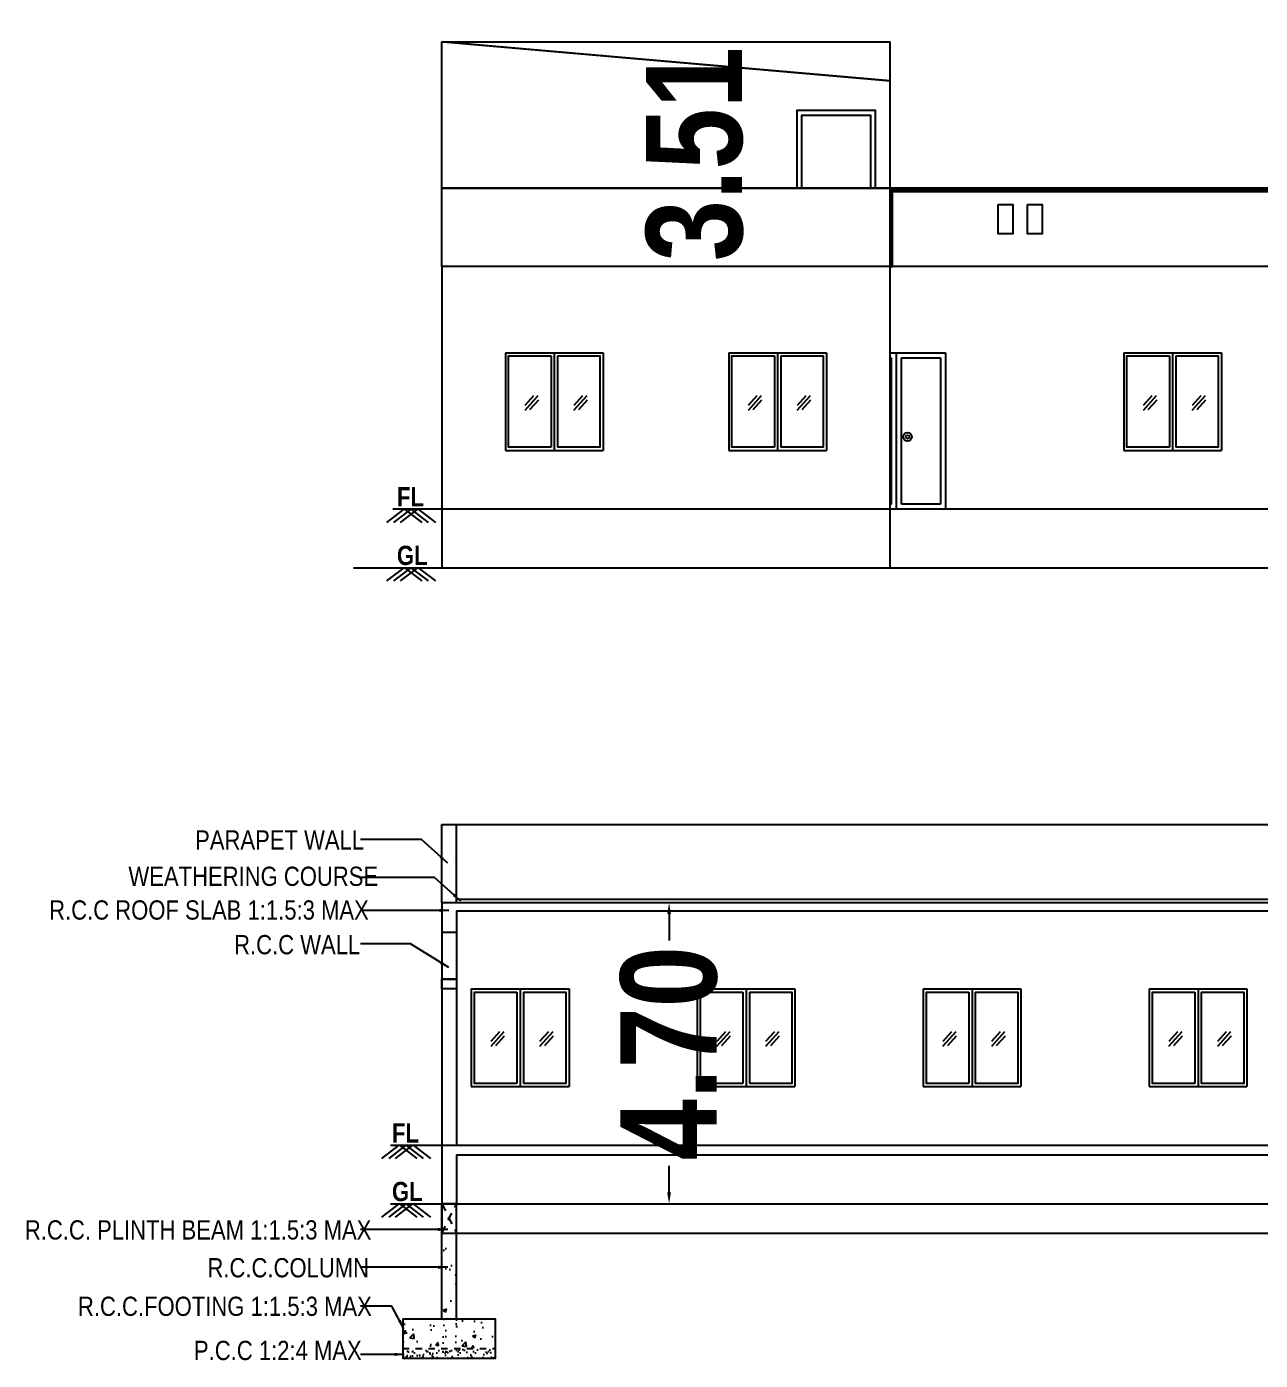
# Model space of a CAD drawing. Header units: metres. Extents: x 113452 to 113666, y -26183 to -26004.
# Drawn here: x 113583.81 to 113603.05, y -26064.49 to -26043.69 of the extents above; entities that cross this region are included whole.
import ezdxf

# ---------------------------------------------------------------- set-up
doc = ezdxf.new("R2010")
doc.units = ezdxf.units.M
doc.header["$MEASUREMENT"] = 0
doc.header["$PDMODE"] = 35
doc.linetypes.add('HIDDEN', pattern=[0.375, 0.25, -0.125])
for name, color, linetype in [('BLK_1_HT_OF_BLDG', 5, 'Continuous'), ('BLK_1_STAIR_HEADROOM', 55, 'Continuous'), ('Door', 7, 'Continuous'), ('Text', 7, 'Continuous')]:
    doc.layers.add(name, color=color, linetype=linetype)
doc.styles.add('Arial', font='swissc.ttf')
doc.styles.get("Standard").update_dxf_attribs({"font": 'swisscb.ttf'})
doc.dimstyles.new('Copy of Standard', dxfattribs={"dimtxt": 9, "dimasz": 8, "dimexe": 6, "dimexo": 24, "dimgap": 3, "dimtad": 0, "dimzin": 0, "dimdsep": 46, "dimlunit": 4, "dimtxsty": 'Standard', "dimcen": 0.09, "dimclrd": 1, "dimclre": 1, "dimclrt": 3, "dimadec": 0, "dimazin": 0, "dimtfac": 1, "dimtofl": 0, "dimtmove": 2, "dimatfit": 3, "dimfxl": 0, "dimtolj": 1, "dimtzin": 0, "dimarcsym": 0})
doc.dimstyles.new('STANDARD$0', dxfattribs={"dimtxt": 7, "dimasz": 3, "dimexe": 3, "dimexo": 1, "dimgap": 1.5, "dimtad": 1, "dimdec": 1, "dimzin": 1, "dimdsep": 46, "dimlunit": 4, "dimtxsty": 'Standard', "dimblk": 'OBLIQUE', "dimcen": 0.09375, "dimdle": 1, "dimclrd": 8, "dimclre": 8, "dimclrt": 7, "dimadec": 1, "dimazin": 0, "dimtfac": 1, "dimtdec": 1, "dimtix": 1, "dimtmove": 2, "dimatfit": 3, "dimldrblk": 'ARCHTICK', "dimfxl": 0, "dimfrac": 2, "dimtolj": 1, "dimtzin": 0, "dimarcsym": 0})

# ---------------------------------------------------------------- blocks, each defined once
blk = doc.blocks.new('W')
at = {"ltscale": 2}
for p, q in [((113160.282, -26054.354), (113161.806, -26054.354)), ((113160.282, -26054.354), (113160.282, -26055.878)), ((113161.806, -26054.354), (113161.806, -26055.878)), ((113160.282, -26055.878), (113161.806, -26055.878))]:
    blk.add_line(p, q, dxfattribs=at)
at = {"ltscale": 0.3}
for p, q in [((113161.044, -26054.354), (113161.044, -26055.878)), ((113160.994, -26054.404), (113160.994, -26055.828)), ((113161.094, -26054.404), (113161.094, -26055.828)), ((113160.79, -26055.024), (113160.584, -26055.253)), ((113160.722, -26055.025), (113160.586, -26055.176)), ((113160.796, -26055.092), (113160.66, -26055.242)), ((113161.552, -26055.024), (113161.346, -26055.253)), ((113161.484, -26055.025), (113161.348, -26055.176)), ((113161.558, -26055.092), (113161.422, -26055.242))]:
    blk.add_line(p, q, dxfattribs=at)
for points in [[(113160.994, -26055.828), (113160.332, -26055.828), (113160.332, -26054.404), (113160.994, -26054.404)], [(113161.094, -26054.404), (113161.756, -26054.404), (113161.756, -26055.828), (113161.094, -26055.828)]]:
    blk.add_lwpolyline(points, dxfattribs=at)
blk = doc.blocks.new('FFFFR')
h = blk.add_hatch()
h.set_pattern_fill('AR-CONC', color=0, scale=0.003)
h.set_pattern_definition([(50, (111367.1211, -27215.17934), (0.54655401, -0.04781726), [0.05715, -0.62865]), (355, (111367.1211, -27215.17934), (-0.10573026, 0.57317054), [0.04572, -0.50292175]), (100.451445, (111367.16664, -27215.1833), (0.44082374, 0.52535326), [0.04857003, -0.53427073]), (46.1842, (111367.1211, -27215.02694), (0.81323712, -0.12612698), [0.085725, -0.942975]), (96.635558, (111367.1889, -27215.03745), (0.7122124, 0.74227837), [0.07285507, -0.80140682]), (351.18415, (111367.1211, -27215.0269), (0.7122124, 0.74227837), [0.0685799, -0.7543792]), (21, (111367.1973, -27215.06504), (0.45484317, -0.306795595), [0.05715, -0.62865]), (326, (111367.1973, -27215.06504), (0.18540609, 0.5525639), [0.04572, -0.50292]), (71.451445, (111367.2352, -27215.0906), (0.64024926, 0.24576831), [0.04857003, -0.53426981]), (37.5, (111367.1211, -27215.17934), (0.00926581, 0.253665117), [0, -0.496824, 0, -0.51054, 0, -0.504825]), (7.5, (111367.1211, -27215.17934), (0.200458988, 0.300541724), [0, -0.291084, 0, -0.485394, 0, -0.192405]), (327.5, (111366.95117, -27215.17934), (0.406771786, -0.017186232), [0, -0.1905, 0, -0.59436, 0, -0.78867]), (317.5, (111366.87497, -27215.17934), (0.444387544, 0.076279473), [0, -0.24765, 0, -0.394716, 0, -0.56007])])
h.paths.add_polyline_path([(113634.389, -26021.666), (113634.159, -26021.666), (113634.159, -26023.299), (113634.389, -26023.299)])
h = blk.add_hatch()
h.set_pattern_fill('AR-CONC', color=0, scale=0.003)
h.set_pattern_definition([(50, (111367.1211, -27215.275), (0.54655401, -0.04781726), [0.05715, -0.62865]), (355, (111367.1211, -27215.275), (-0.10573026, 0.57317054), [0.04572, -0.50292175]), (100.451445, (111367.16664, -27215.279), (0.44082374, 0.52535326), [0.04857003, -0.53427073]), (46.1842, (111367.1211, -27215.1226), (0.81323712, -0.12612698), [0.085725, -0.942975]), (96.635558, (111367.1889, -27215.1331), (0.7122124, 0.74227837), [0.07285507, -0.80140682]), (351.18415, (111367.1211, -27215.1226), (0.7122124, 0.74227837), [0.0685799, -0.7543792]), (21, (111367.1973, -27215.1607), (0.45484317, -0.306795595), [0.05715, -0.62865]), (326, (111367.1973, -27215.1607), (0.18540609, 0.5525639), [0.04572, -0.50292]), (71.451445, (111367.2352, -27215.18627), (0.64024926, 0.24576831), [0.04857003, -0.53426981]), (37.5, (111367.1211, -27215.275), (0.00926581, 0.253665117), [0, -0.496824, 0, -0.51054, 0, -0.504825]), (7.5, (111367.1211, -27215.275), (0.200458988, 0.300541724), [0, -0.291084, 0, -0.485394, 0, -0.192405]), (327.5, (111366.95117, -27215.275), (0.406771786, -0.017186232), [0, -0.1905, 0, -0.59436, 0, -0.78867]), (317.5, (111366.87497, -27215.275), (0.444387544, 0.076279473), [0, -0.24765, 0, -0.394716, 0, -0.56007])])
h.paths.add_polyline_path([(113633.55, -26023.006), (113633.55, -26023.463), (113634.998, -26023.463), (113634.998, -26023.006)])
h = blk.add_hatch()
h.set_pattern_fill('AR-SAND', color=0, scale=0.02)
h.set_pattern_definition([(37.5, (111214.4884, -27057.41554), (-0.03200063, 0.97882647), [0, -0.77216, 0, -0.8636, 0, -0.8255]), (7.5, (111214.4884, -27057.4155), (0.89904657, 1.4336502), [0, -0.41656, 0, -0.69596, 0, -0.2667]), (327.5, (111213.86355, -27057.4155), (1.58198474, 0.00287437), [0, -0.254, 0, -0.9144, 0, -1.1938]), (317.5, (111213.8636, -27057.4155), (1.5271129, 0.44585865), [0, -0.127, 0, -0.59944, 0, -0.6858])])
h.paths.add_polyline_path([(113634.997, -26023.616), (113634.997, -26023.463), (113633.549, -26023.463), (113633.549, -26023.616)])
h = blk.add_hatch()
h.set_pattern_fill('AR-SAND', color=0, scale=0.003)
h.set_pattern_definition([(37.5, (111367.1211, -27215.275), (-0.004800094, 0.146823971), [0, -0.115824, 0, -0.12954, 0, -0.123825]), (7.5, (111367.1211, -27215.275), (0.134856985, 0.21504753), [0, -0.062484, 0, -0.104394, 0, -0.040005]), (327.5, (111367.02737, -27215.275), (0.237297711, 0.0004311554), [0, -0.0381, 0, -0.13716, 0, -0.17907]), (317.5, (111367.02737, -27215.275), (0.229066936, 0.066878797), [0, -0.01905, 0, -0.089916, 0, -0.10287])])
h.paths.add_polyline_path([(113633.55, -26023.463), (113633.55, -26023.616), (113634.998, -26023.616), (113634.998, -26023.463)])
at = {"color": 0, "linetype": 'HIDDEN', "ltscale": 0.5}
for p, q in [((113634.158, -26021.208), (113634.388, -26021.666)), ((113634.158, -26021.666), (113634.388, -26021.208))]:
    blk.add_line(p, q, dxfattribs=at)
at = {"color": 0}
for p, q in [((113634.158, -26023.006), (113634.158, -26021.208)), ((113634.388, -26023.006), (113634.388, -26021.208))]:
    blk.add_line(p, q, dxfattribs=at)
at = {"color": 0, "linetype": 'HIDDEN', "ltscale": 0.3}
blk.add_line((113633.549, -26023.463), (113634.997, -26023.463), dxfattribs=at)
at = {"color": 0}
blk.add_lwpolyline([(113633.549, -26023.006), (113633.549, -26023.006), (113633.549, -26023.616), (113634.997, -26023.616), (113634.997, -26023.006), (113633.549, -26023.006)], dxfattribs=at)
at = {"layer": 'Door', "ltscale": 0.3}
blk.add_lwpolyline([(113634.158, -26021.666), (113634.388, -26021.666), (113634.388, -26021.208), (113634.158, -26021.208)], close=True, dxfattribs=at)
blk = doc.blocks.new('RTRET')
at = {"ltscale": 2}
for p, q in [((113597.273, -26044.172), (113598.137, -26044.172)), ((113597.375, -26046.611), (113597.375, -26044.172)), ((113598.137, -26044.172), (113598.137, -26046.611)), ((113597.273, -26044.249), (113597.299, -26044.249)), ((113597.299, -26046.535), (113597.299, -26044.249)), ((113597.452, -26044.249), (113598.061, -26044.249)), ((113597.452, -26046.535), (113597.452, -26044.249)), ((113598.061, -26044.249), (113598.061, -26046.535)), ((113597.299, -26046.535), (113597.273, -26046.535)), ((113598.137, -26046.611), (113597.273, -26046.611)), ((113598.061, -26046.535), (113597.452, -26046.535))]:
    blk.add_line(p, q, dxfattribs=at)
at = {"ltscale": 0.3}
for radius in [0.0673, 0.0284]:
    blk.add_circle((113597.547, -26045.485), radius, dxfattribs=at)
blk = doc.blocks.new('*D294')
at = {"layer": 'BLK_1_HT_OF_BLDG', "color": 0, "lineweight": -2}
for p, q in [((113591.243, -26057.351), (113594.008, -26057.351)), ((113593.828, -26057.531), (113593.828, -26057.942)), ((113593.828, -26061.87), (113593.828, -26061.459)), ((113591.243, -26062.05), (113594.008, -26062.05))]:
    blk.add_line(p, q, dxfattribs=at)
at = {"layer": 'BLK_1_HT_OF_BLDG', "color": 0}
for points in [[(113593.798, -26057.531), (113593.858, -26057.531), (113593.828, -26057.351)], [(113593.798, -26061.87), (113593.858, -26061.87), (113593.828, -26062.05)]]:
    blk.add_solid(points, dxfattribs=at)
at = {"layer": 'Defpoints', "color": 0}
for p in [(113591.181, -26057.351), (113593.828, -26057.351), (113591.181, -26062.05)]:
    blk.add_point(p, dxfattribs=at)
at = {"layer": 'BLK_1_HT_OF_BLDG', "insert": (113593.828, -26059.701), "char_height": 1.5, "attachment_point": 5, "rotation": 90}
blk.add_mtext('\\A1;4.70', dxfattribs=at)
blk = doc.blocks.new('*D295')
at = {"layer": 'Defpoints', "color": 0}
for p in [(113594.229, -26043.922), (113597.053, -26043.922), (113597.053, -26047.428)]:
    blk.add_point(p, dxfattribs=at)
at = {"layer": 'BLK_1_STAIR_HEADROOM', "insert": (113594.229, -26045.675), "char_height": 1.5, "attachment_point": 5, "rotation": 90}
blk.add_mtext('\\A1;3.51', dxfattribs=at)

msp = doc.modelspace()

# ---------------------------------------------------------------- linework, layer by layer
at = {"ltscale": 2}
for p, q in [((113590.28344, -26047.42801), (113590.28344, -26043.92201)), ((113597.27344, -26044.53225), (113590.28344, -26043.92201)), ((113590.28344, -26043.92201), (113597.27344, -26043.92201)), ((113597.27344, -26052.12701), (113597.27344, -26043.92201)), ((113590.28344, -26046.20801), (113611.81194, -26046.20801)), ((113611.81194, -26046.20801), (113590.28344, -26046.20801)), ((113597.31744, -26046.25881), (113611.81194, -26046.25881)), ((113634.48344, -26047.42801), (113590.28344, -26047.42801)), ((113634.48344, -26047.42801), (113590.28344, -26047.42801)), ((113590.28344, -26047.42801), (113590.28344, -26052.12701)), ((113609.71344, -26051.21261), (113589.52144, -26051.21261)), ((113588.90858, -26052.12701), (113635.24544, -26052.12701)), ((113590.28344, -26056.13127), (113634.48344, -26056.13127)), ((113590.28344, -26057.35127), (113590.28344, -26056.13127)), ((113590.51344, -26057.35127), (113590.51344, -26056.13127)), ((113590.51344, -26057.29999), (113634.25344, -26057.29999)), ((113590.28344, -26057.35127), (113634.48344, -26057.35127)), ((113590.28344, -26057.35127), (113634.48344, -26057.35127)), ((113590.28344, -26057.35127), (113590.28344, -26062.05027)), ((113590.51344, -26057.47827), (113634.25344, -26057.47827)), ((113590.51344, -26057.47827), (113590.51344, -26061.13587)), ((113590.28344, -26057.81127), (113590.51204, -26057.81127)), ((113590.51344, -26061.28827), (113590.51344, -26062.05027))]:
    msp.add_line(p, q, dxfattribs=at)
at = {"ltscale": 0.3}
for p, q in [((113597.34156, -26046.25881), (113597.34156, -26046.20801)), ((113597.26664, -26047.42801), (113597.31744, -26047.42801)), ((113590.51344, -26058.54747), (113590.28344, -26058.54747)), ((113589.48334, -26061.13587), (113635.53423, -26061.13587)), ((113590.51344, -26061.28827), (113626.46344, -26061.28827)), ((113589.48334, -26062.05027), (113635.55193, -26062.05027)), ((113590.51204, -26062.50747), (113634.48344, -26062.50747))]:
    msp.add_line(p, q, dxfattribs=at)
at = {"color": 0}
for p, q in [((113589.68965, -26051.21261), (113589.42002, -26051.41959)), ((113589.80191, -26051.21261), (113589.53228, -26051.41959)), ((113589.90422, -26051.21261), (113589.63459, -26051.41959)), ((113589.6996, -26051.21261), (113589.96923, -26051.41959)), ((113589.80191, -26051.21261), (113590.07154, -26051.41959)), ((113589.91417, -26051.21261), (113590.1838, -26051.41959)), ((113589.68965, -26052.12701), (113589.42002, -26052.33399)), ((113589.80191, -26052.12701), (113589.53228, -26052.33399)), ((113589.90422, -26052.12701), (113589.63459, -26052.33399)), ((113589.6996, -26052.12701), (113589.96923, -26052.33399)), ((113589.80191, -26052.12701), (113590.07154, -26052.33399)), ((113589.91417, -26052.12701), (113590.1838, -26052.33399)), ((113589.61243, -26061.13587), (113589.3428, -26061.34285)), ((113589.72469, -26061.13587), (113589.45506, -26061.34285)), ((113589.827, -26061.13587), (113589.55737, -26061.34285)), ((113589.62238, -26061.13587), (113589.89201, -26061.34285)), ((113589.72469, -26061.13587), (113589.99432, -26061.34285)), ((113589.83696, -26061.13587), (113590.10658, -26061.34285)), ((113589.61243, -26062.05027), (113589.3428, -26062.25725)), ((113589.72469, -26062.05027), (113589.45506, -26062.25725)), ((113589.827, -26062.05027), (113589.55737, -26062.25725)), ((113589.62238, -26062.05027), (113589.89201, -26062.25725)), ((113589.72469, -26062.05027), (113589.99432, -26062.25725)), ((113589.83696, -26062.05027), (113590.10658, -26062.25725))]:
    msp.add_line(p, q, dxfattribs=at)
at = {"ltscale": 0.3}
for points, const_width in [([(113590.28344, -26043.92201), (113597.27344, -26044.53225)], 0.03), ([(113597.27344, -26046.23341), (113611.81194, -26046.23341)], 0.05), ([(113597.29844, -26047.42801), (113597.29844, -26046.20801)], 0.05)]:
    msp.add_lwpolyline(points, dxfattribs=dict(at, const_width=const_width))
for points in [[(113595.82344, -26046.20801), (113595.82344, -26044.98961), (113597.04344, -26044.98961), (113597.04344, -26046.20801)], [(113595.89964, -26046.20801), (113595.89964, -26045.06581), (113596.96724, -26045.06581), (113596.96724, -26046.20801)]]:
    msp.add_lwpolyline(points, dxfattribs=at)
at = {"ltscale": 2}
for points in [[(113598.96107, -26046.46201), (113599.18967, -26046.46201), (113599.18967, -26046.91921), (113598.96107, -26046.91921)], [(113599.41827, -26046.46201), (113599.64687, -26046.46201), (113599.64687, -26046.91921), (113599.41827, -26046.91921)]]:
    msp.add_lwpolyline(points, close=True, dxfattribs=at)
at = {"ltscale": 0.3}
msp.add_lwpolyline([(113590.28344, -26058.54747), (113590.51344, -26058.54747), (113590.51344, -26058.69747), (113590.28344, -26058.69747)], close=True, dxfattribs=at)

# ---------------------------------------------------------------- block references
for name, p in [('W', (430.99328, 5.58027)), ('W', (434.47528, 5.58027)), ('RTRET', (0, -4.60183)), ('W', (440.63658, 5.58027)), ('W', (430.46128, -4.34298)), ('W', (433.98528, -4.34298)), ('W', (437.50928, -4.34298)), ('W', (441.03328, -4.34298)), ('FFFFR', (-43.8744, -40.84177))]:
    msp.add_blockref(name, p)

# ---------------------------------------------------------------- texts
at = {"color": 0}
for s, p in [('FL', (113589.58386, -26051.17038)), ('GL', (113589.58386, -26052.08478)), ('FL', (113589.50664, -26061.09363)), ('GL', (113589.50664, -26062.00803))]:
    msp.add_text(s, height=0.3, dxfattribs=at).set_placement(p)
at = {"layer": 'Text', "color": 0, "style": 'Arial'}
for s, p in [('PARAPET WALL', (113586.4361, -26056.52384)), ('WEATHERING COURSE', (113585.39605, -26057.09072)), ('R.C.C ROOF SLAB 1:1.5:3 MAX', (113584.15987, -26057.61638)), ('R.C.C WALL', (113587.04444, -26058.15712)), ('R.C.C. PLINTH BEAM 1:1.5:3 MAX', (113583.78088, -26062.6068)), ('R.C.C.COLUMN', (113586.6284, -26063.19724)), ('R.C.C.FOOTING 1:1.5:3 MAX', (113584.60866, -26063.79846)), ('P.C.C 1:2:4 MAX', (113586.41801, -26064.48726))]:
    msp.add_text(s, height=0.3, dxfattribs=at).set_placement(p)

# ---------------------------------------------------------------- dimensions: what is measured, and where the dimension line sits
at = {"layer": 'BLK_1_HT_OF_BLDG'}
dim = msp.add_aligned_dim(p1=(113591.18082, -26062.05027), p2=(113591.18082, -26057.35127), distance=-2.64731, dimstyle='STANDARD$0', override={"dimtxt": 1.5, "dimasz": 0.18, "dimexe": 0.18, "dimexo": 0.0625, "dimgap": 0.09, "dimtad": 0, "dimdec": 2, "dimzin": 0, "dimlunit": 2, "dimpost": '', "dimcen": 0.09, "dimdle": 0, "dimse1": 0, "dimse2": 0, "dimsd1": 0, "dimsd2": 0, "dimclrd": 0, "dimclre": 0, "dimclrt": 256, "dimadec": 0, "dimtdec": 2, "dimtix": 0, "dimtofl": 0, "dimtmove": 0, "dimfrac": 0}, dxfattribs=at)
dim.commit()
dim.dimension.update_dxf_attribs({"geometry": '*D294', "text_midpoint": (113593.82813, -26059.70077)})
at = {"layer": 'BLK_1_STAIR_HEADROOM', "color": 1}
dim = msp.add_aligned_dim(p1=(113597.05315, -26047.42801), p2=(113597.05315, -26043.92201), distance=2.82456, dimstyle='STANDARD$0', override={"dimtxt": 1.5, "dimasz": 0.18, "dimexe": 0.18, "dimexo": 0.0625, "dimgap": 0.09, "dimtad": 0, "dimdec": 2, "dimzin": 0, "dimlunit": 2, "dimpost": '', "dimcen": 0.09, "dimdle": 0, "dimse1": 1, "dimse2": 1, "dimsd1": 1, "dimsd2": 1, "dimclrd": 0, "dimclre": 0, "dimclrt": 256, "dimadec": 0, "dimtdec": 2, "dimtix": 0, "dimtofl": 0, "dimtmove": 0, "dimfxl": 0, "dimfrac": 0}, dxfattribs=at)
dim.commit()
dim.dimension.update_dxf_attribs({"geometry": '*D295', "text_midpoint": (113594.22859, -26045.67501)})

# ---------------------------------------------------------------- leaders
at = {"color": 1}
for points in [[(113590.3752, -26056.73425), (113589.96716, -26056.36595), (113589.01612, -26056.36595)], [(113590.5783, -26057.32878), (113590.17026, -26056.96048), (113589.01612, -26056.96048)], [(113590.39445, -26057.4734), (113589.01908, -26057.4734)], [(113590.39509, -26058.3637), (113589.79594, -26057.9954), (113589.0145, -26057.9954)], [(113590.37645, -26062.44976), (113589.01612, -26062.44976)], [(113590.37645, -26063.03996), (113589.01612, -26063.03996)], [(113589.69153, -26064.0018), (113589.50548, -26063.64505), (113589.01612, -26063.64505)], [(113589.69773, -26064.39958), (113589.01612, -26064.39958)]]:
    msp.add_leader(points, dimstyle='Copy of Standard', override={"dimasz": 0.15}, dxfattribs=at)

doc.saveas('drawing.dxf')
